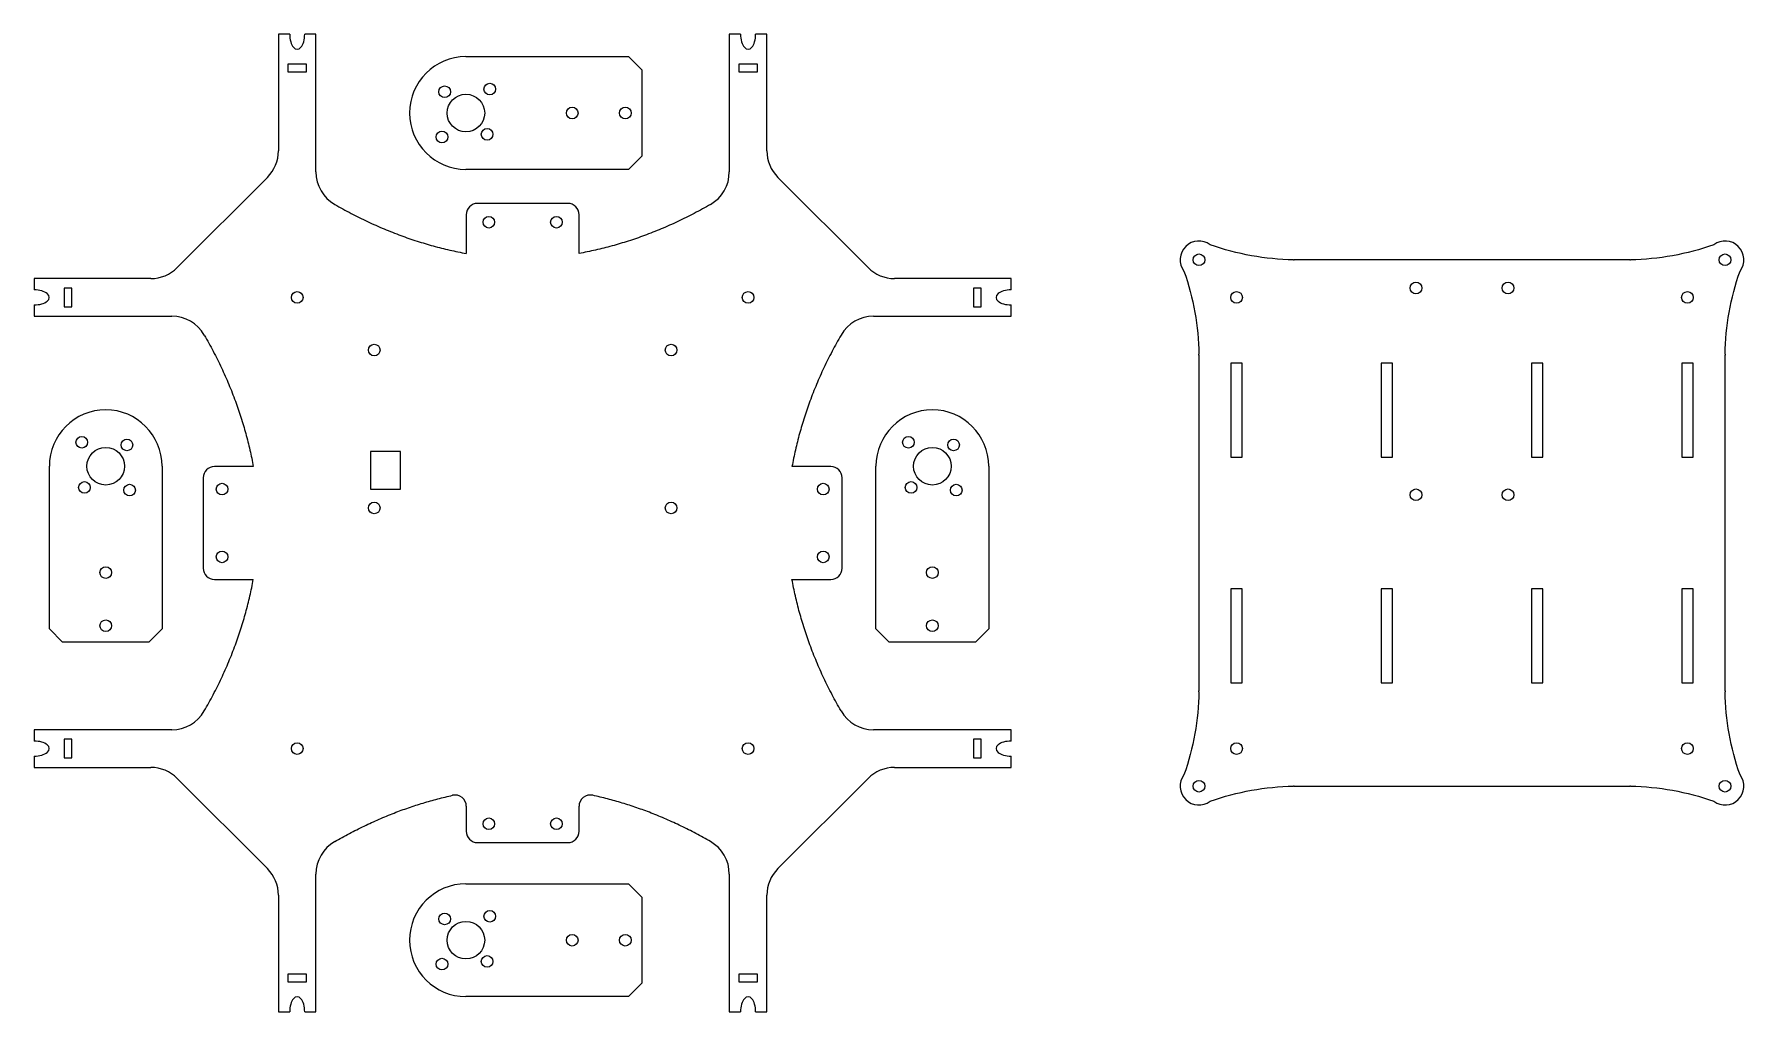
# Model space of a CAD drawing. Header units: millimetres. Extents: x 20 to 475, y 10 to 270.
import ezdxf

# ---------------------------------------------------------------- set-up
doc = ezdxf.new("R2010")
doc.units = ezdxf.units.MM

msp = doc.modelspace()

# ---------------------------------------------------------------- linework, layer by layer
at = {"color": 7, "linetype": 'Continuous', "lineweight": 25}
for p, q in [((88, 270), (85, 270)), ((85, 270), (85, 239)), ((95, 270), (92, 270)), ((95, 233.39), (95, 270)), ((208, 270), (205, 270)), ((205, 270), (205, 233.39)), ((215, 270), (212, 270)), ((215, 239), (215, 270)), ((134.9, 264.04), (178.18, 264.04)), ((178.18, 264.04), (181.72, 260.5)), ((87.5, 262), (87.5, 260)), ((92.5, 262), (87.5, 262)), ((87.5, 260), (92.5, 260)), ((92.5, 260), (92.5, 262)), ((181.72, 260.5), (181.72, 237.57)), ((212.5, 262), (207.5, 262)), ((207.5, 262), (207.5, 260)), ((207.5, 260), (212.5, 260)), ((212.5, 260), (212.5, 262)), ((181.72, 237.57), (178.18, 234.04)), ((178.18, 234.04), (134.9, 234.04)), ((58.07, 207.93), (82.07, 231.93)), ((217.93, 231.93), (241.93, 207.93)), ((162, 225), (138, 225)), ((135, 222), (135, 211.68)), ((165, 211.68), (165, 222)), ((444.64, 210), (355.36, 210)), ((51, 205), (20, 205)), ((20, 205), (20, 202)), ((280, 205), (249, 205)), ((280, 202), (280, 205)), ((28, 202.5), (28, 197.5)), ((30, 202.5), (28, 202.5)), ((30, 197.5), (30, 202.5)), ((270, 202.5), (270, 197.5)), ((272, 202.5), (270, 202.5)), ((272, 197.5), (272, 202.5)), ((20, 198), (20, 195)), ((28, 197.5), (30, 197.5)), ((270, 197.5), (272, 197.5)), ((280, 195), (280, 198)), ((20, 195), (56.61, 195)), ((243.39, 195), (280, 195)), ((330, 184.64), (330, 95.36)), ((341.5, 182.5), (338.5, 182.5)), ((338.5, 182.5), (338.5, 157.5)), ((341.5, 157.5), (341.5, 182.5)), ((381.5, 182.5), (378.5, 182.5)), ((378.5, 182.5), (378.5, 157.5)), ((381.5, 157.5), (381.5, 182.5)), ((418.5, 182.5), (418.5, 157.5)), ((421.5, 182.5), (418.5, 182.5)), ((421.5, 157.5), (421.5, 182.5)), ((461.5, 182.5), (458.5, 182.5)), ((458.5, 182.5), (458.5, 157.5)), ((461.5, 157.5), (461.5, 182.5)), ((470, 95.36), (470, 184.64)), ((24.04, 111.82), (24.04, 155.1)), ((54.04, 155.1), (54.04, 111.82)), ((78.32, 155), (68, 155)), ((109.5, 159), (109.5, 149)), ((117.5, 159), (109.5, 159)), ((117.5, 149), (117.5, 159)), ((232, 155), (221.68, 155)), ((244.04, 111.82), (244.04, 155.1)), ((274.04, 155.1), (274.04, 111.82)), ((338.5, 157.5), (341.5, 157.5)), ((378.5, 157.5), (381.5, 157.5)), ((418.5, 157.5), (421.5, 157.5)), ((458.5, 157.5), (461.5, 157.5)), ((65, 152), (65, 128)), ((235, 128), (235, 152)), ((109.5, 149), (117.5, 149)), ((68, 125), (78.32, 125)), ((221.68, 125), (232, 125)), ((338.5, 122.5), (338.5, 97.5)), ((341.5, 122.5), (338.5, 122.5)), ((341.5, 97.5), (341.5, 122.5)), ((381.5, 122.5), (378.5, 122.5)), ((378.5, 122.5), (378.5, 97.5)), ((381.5, 97.5), (381.5, 122.5)), ((418.5, 122.5), (418.5, 97.5)), ((421.5, 122.5), (418.5, 122.5)), ((421.5, 97.5), (421.5, 122.5)), ((461.5, 122.5), (458.5, 122.5)), ((458.5, 122.5), (458.5, 97.5)), ((461.5, 97.5), (461.5, 122.5)), ((27.57, 108.28), (24.04, 111.82)), ((54.04, 111.82), (50.5, 108.28)), ((247.57, 108.28), (244.04, 111.82)), ((274.04, 111.82), (270.5, 108.28)), ((50.5, 108.28), (27.57, 108.28)), ((270.5, 108.28), (247.57, 108.28)), ((338.5, 97.5), (341.5, 97.5)), ((378.5, 97.5), (381.5, 97.5)), ((418.5, 97.5), (421.5, 97.5)), ((458.5, 97.5), (461.5, 97.5)), ((56.61, 85), (20, 85)), ((20, 85), (20, 82)), ((28, 82.5), (28, 77.5)), ((30, 82.5), (28, 82.5)), ((30, 77.5), (30, 82.5)), ((280, 85), (243.39, 85)), ((270, 82.5), (270, 77.5)), ((272, 82.5), (270, 82.5)), ((272, 77.5), (272, 82.5)), ((280, 82), (280, 85)), ((20, 78), (20, 75)), ((28, 77.5), (30, 77.5)), ((270, 77.5), (272, 77.5)), ((280, 75), (280, 78)), ((20, 75), (51, 75)), ((249, 75), (280, 75)), ((82.07, 48.07), (58.07, 72.07)), ((241.93, 72.07), (217.93, 48.07)), ((355.36, 70), (444.64, 70)), ((135, 64.65), (135, 58)), ((165, 58), (165, 64.65)), ((138, 55), (162, 55)), ((95, 10), (95, 46.61)), ((205, 46.61), (205, 10)), ((85, 41), (85, 10)), ((134.9, 44.04), (178.18, 44.04)), ((178.18, 44.04), (181.72, 40.5)), ((215, 10), (215, 41)), ((181.72, 40.5), (181.72, 17.57)), ((87.5, 20), (87.5, 18)), ((92.5, 20), (87.5, 20)), ((92.5, 18), (92.5, 20)), ((212.5, 20), (207.5, 20)), ((207.5, 20), (207.5, 18)), ((212.5, 18), (212.5, 20)), ((87.5, 18), (92.5, 18)), ((178.18, 14.04), (134.9, 14.04)), ((181.72, 17.57), (178.18, 14.04)), ((207.5, 18), (212.5, 18)), ((85, 10), (88, 10)), ((92, 10), (95, 10)), ((205, 10), (208, 10)), ((212, 10), (215, 10))]:
    msp.add_line(p, q, dxfattribs=at)
for centre, radius in [((129.24, 254.69), 1.55), ((141.26, 255.4), 1.55), ((134.9, 249.04), 5), ((163.18, 249.04), 1.55), ((177.32, 249.04), 1.55), ((128.53, 242.67), 1.55), ((140.55, 243.38), 1.55), ((141, 220), 1.55), ((159, 220), 1.55), ((330, 210), 1.55), ((470, 210), 1.55), ((90, 200), 1.55), ((210, 200), 1.55), ((340, 200), 1.55), ((387.75, 202.5), 1.55), ((412.25, 202.5), 1.55), ((460, 200), 1.55), ((110.5, 186), 1.55), ((189.5, 186), 1.55), ((32.67, 161.47), 1.55), ((39.04, 155.1), 5), ((44.69, 160.76), 1.55), ((252.67, 161.47), 1.55), ((259.04, 155.1), 5), ((264.69, 160.76), 1.55), ((33.38, 149.45), 1.55), ((45.4, 148.74), 1.55), ((70, 149), 1.55), ((230, 149), 1.55), ((253.38, 149.45), 1.55), ((265.4, 148.74), 1.55), ((387.75, 147.5), 1.55), ((412.25, 147.5), 1.55), ((110.5, 144), 1.55), ((189.5, 144), 1.55), ((70, 131), 1.55), ((230, 131), 1.55), ((39.04, 126.82), 1.55), ((259.04, 126.82), 1.55), ((39.04, 112.68), 1.55), ((259.04, 112.68), 1.55), ((90, 80), 1.55), ((210, 80), 1.55), ((340, 80), 1.55), ((460, 80), 1.55), ((330, 70), 1.55), ((470, 70), 1.55), ((141, 60), 1.55), ((159, 60), 1.55), ((141.26, 35.4), 1.55), ((129.24, 34.69), 1.55), ((134.9, 29.04), 5), ((163.18, 29.04), 1.55), ((177.32, 29.04), 1.55), ((128.53, 22.67), 1.55), ((140.55, 23.38), 1.55)]:
    msp.add_circle(centre, radius, dxfattribs=at)
for centre, radius, start, end in [((134.9, 249.04), 15, 90, 270), ((75, 239), 10, 315, 0), ((225, 239), 10, 180, 225), ((105, 233.39), 10, 180, 240.0264), ((195, 233.39), 10, 299.9736, 0), ((138, 222), 3, 90, 180), ((162, 222), 3, 0, 90), ((330, 210), 5, 53.1946, 216.8054), ((470, 210), 5, 323.1946, 126.8054), ((355.36, 220), 10, 268.679, 270), ((444.64, 220), 10, 270, 271.321), ((51, 215), 10, 270, 315), ((249, 215), 10, 225, 270), ((56.61, 185), 10, 29.9736, 90), ((243.39, 185), 10, 90, 150.0264), ((320, 184.64), 10, 0, 1.321), ((480, 184.64), 10, 178.679, 180), ((39.04, 155.1), 15, 0, 180), ((259.04, 155.1), 15, 0, 180), ((68, 152), 3, 90, 180), ((232, 152), 3, 0, 90), ((68, 128), 3, 180, 270), ((232, 128), 3, 270, 0), ((320, 95.36), 10, 358.679, 0), ((480, 95.36), 10, 180, 181.321), ((56.61, 95), 10, 270, 330.0264), ((243.39, 95), 10, 209.9736, 270), ((51, 65), 10, 45, 90), ((249, 65), 10, 90, 135), ((330, 70), 5, 143.1946, 306.8054), ((470, 70), 5, 233.1946, 36.8054), ((355.36, 60), 10, 90, 91.321), ((444.64, 60), 10, 88.679, 90), ((132, 64.65), 3, 0, 102.48), ((168, 64.65), 3, 77.52, 180), ((105, 46.61), 10, 119.9736, 180), ((138, 58), 3, 180, 270), ((162, 58), 3, 270, 0), ((195, 46.61), 10, 0, 60.0264), ((75, 41), 10, 0, 45), ((225, 41), 10, 135, 180), ((134.9, 29.04), 15, 90, 270)]:
    msp.add_arc(centre, radius, start, end, dxfattribs=at)
for centre, major_axis in [((90, 270), (0, 4)), ((210, 270), (0, 4)), ((20, 200), (-4, 0)), ((280, 200), (4, 0)), ((20, 80), (-4, 0)), ((280, 80), (4, 0)), ((90, 10), (0, -4)), ((210, 10), (0, -4))]:
    msp.add_ellipse(centre, major_axis=major_axis, ratio=0.5, start_param=1.570796, end_param=4.712389, dxfattribs=at)
for points, degree in [([(100, 224.73), (116.82, 215.03), (135, 211.68)], 2), ([(200, 224.73), (183.18, 215.03), (165, 211.68)], 2), ([(355.12, 210), (347.64, 210.1), (340.26, 211.44), (333, 214)], 3), ([(467, 214), (459.74, 211.44), (452.36, 210.1), (444.88, 210)], 3), ([(326, 207), (328.56, 199.74), (329.9, 192.36), (330, 184.88)], 3), ([(470, 184.88), (470.1, 192.36), (471.44, 199.74), (474, 207)], 3), ([(65.27, 190), (74.97, 173.18), (78.32, 155)], 2), ([(234.73, 190), (225.03, 173.18), (221.68, 155)], 2), ([(65.27, 90), (74.97, 106.82), (78.32, 125)], 2), ([(234.73, 90), (225.03, 106.82), (221.68, 125)], 2), ([(330, 95.12), (329.9, 87.64), (328.56, 80.26), (326, 73)], 3), ([(474, 73), (471.44, 80.26), (470.1, 87.64), (470, 95.12)], 3), ([(333, 66), (340.26, 68.56), (347.64, 69.9), (355.12, 70)], 3), ([(444.88, 70), (452.36, 69.9), (459.74, 68.56), (467, 66)], 3), ([(100, 55.27), (115.13, 63.99), (131.35, 67.58)], 2), ([(200, 55.27), (184.87, 63.99), (168.65, 67.58)], 2)]:
    msp.add_open_spline(points, degree=degree, dxfattribs=at)

doc.saveas('drawing.dxf')
